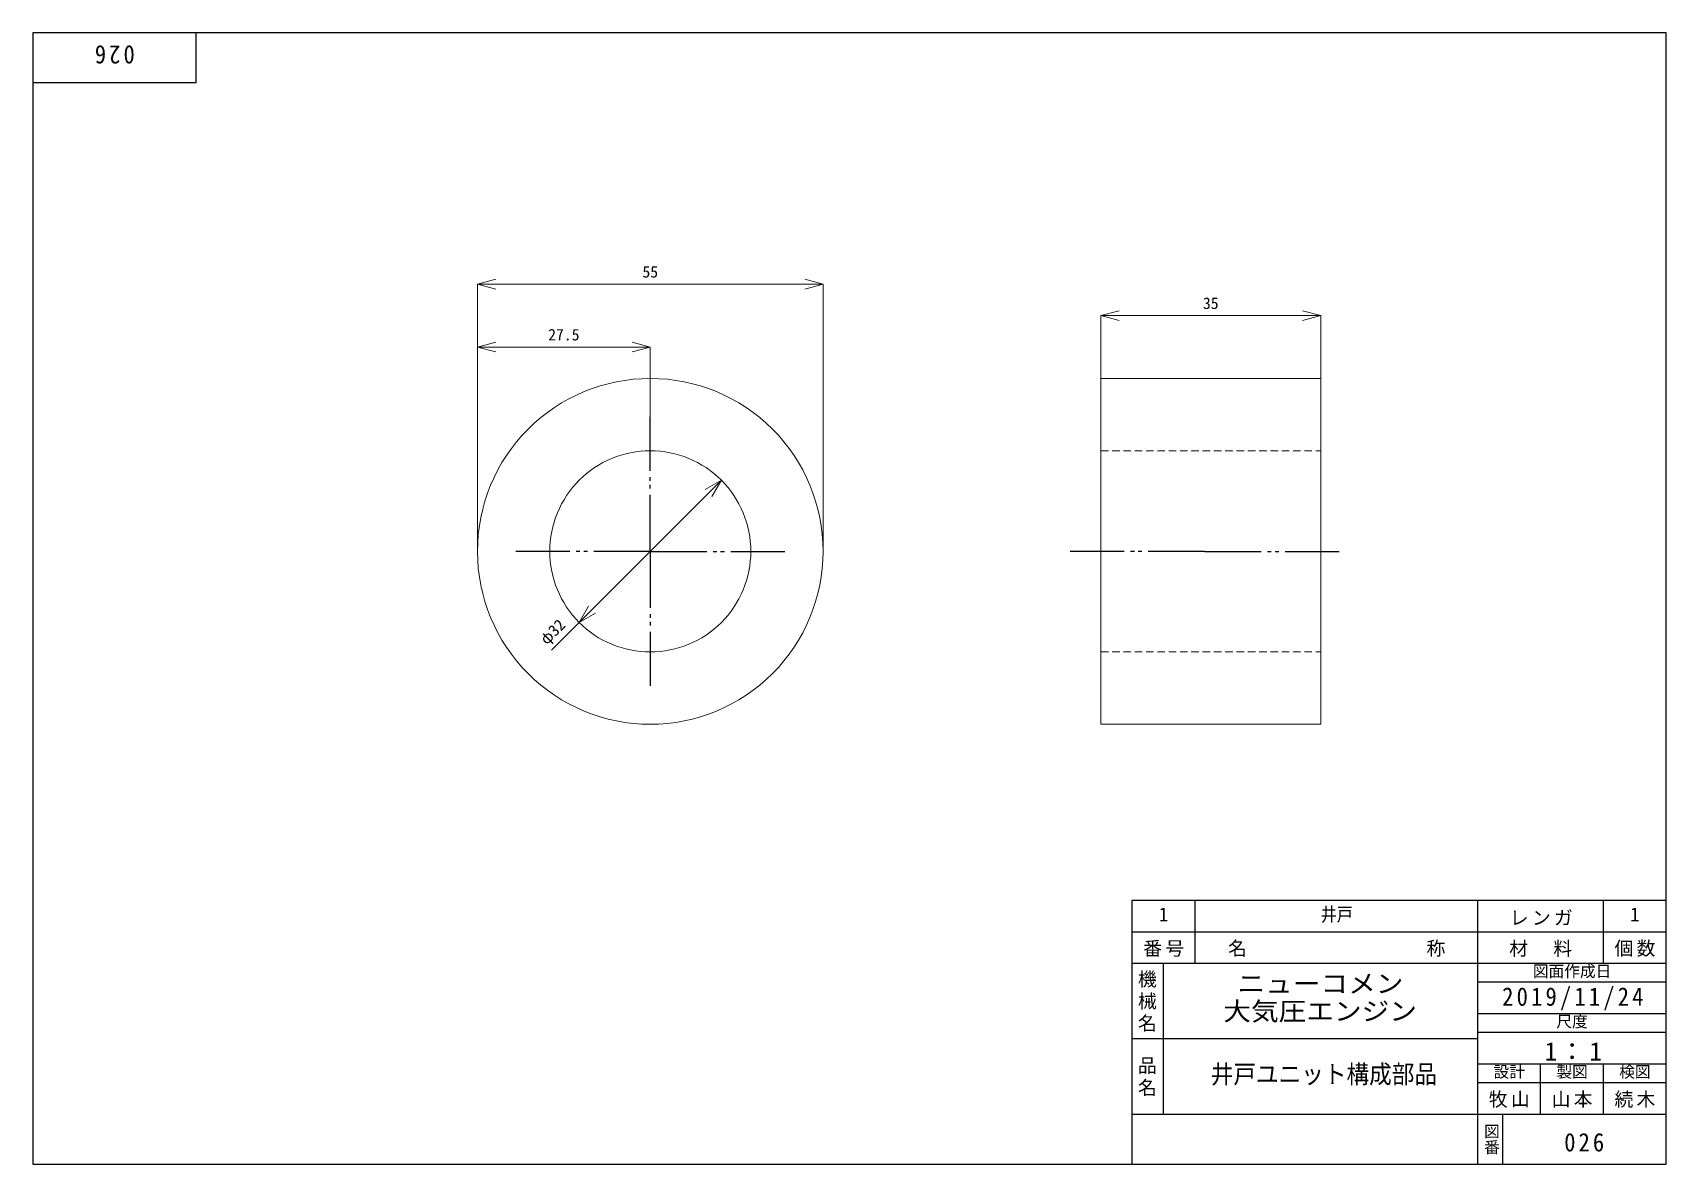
# Model space of a CAD drawing. Units: millimetres at full size, sheet at 1:1. Extents: x -130 to 130, y -94 to 86.
import ezdxf
from ezdxf.enums import TextEntityAlignment as Align

# ---------------------------------------------------------------- set-up
doc = ezdxf.new("R2010")
doc.units = ezdxf.units.MM
doc.linetypes.add('DASHED1', pattern=[1.8, 1.2, -0.6])
doc.linetypes.add('DOUBLE_CHAIN2', pattern=[12.8, 9, -1, 0.6, -0.6, 0.6, -1])
doc.layers.add('0-7_表題欄内文字', color=7, linetype='Continuous')
for name, color, linetype, lineweight in [('0-F_輪郭線・表題欄', 7, 'Continuous', 25), ('1-1_実線', 7, 'Continuous', 18), ('1-2_中央線', 7, 'DOUBLE_CHAIN2', 25), ('1-3_隠れ線', 4, 'DASHED1', 9), ('1-9_寸法線', 4, 'Continuous', 9)]:
    doc.layers.add(name, color=color, linetype=linetype, lineweight=lineweight)
doc.styles.add('@ＭＳ ゴシック', font='')
doc.styles.add('ＭＳ ゴシック', font='')
doc.styles.get('@ＭＳ ゴシック').set_extended_font_data('@MS Gothic')
doc.styles.get('ＭＳ ゴシック').set_extended_font_data('MS Gothic')

msp = doc.modelspace()

# ---------------------------------------------------------------- linework, layer by layer
at = {"layer": '0-F_輪郭線・表題欄'}
for p, q in [((-130, 86.5), (-130, -93.5)), ((130, 86.5), (-130, 86.5)), ((-104, 78.5), (-104, 86.5)), ((130, -93.5), (130, 86.5)), ((-104, 78.5), (-130, 78.5)), ((45, -51.5), (130, -51.5)), ((45, -93.5), (45, -51.5)), ((55, -61.5), (55, -51.5)), ((100, -93.5), (100, -51.5)), ((120, -61.5), (120, -51.5)), ((45, -56.5), (130, -56.5)), ((45, -61.5), (130, -61.5)), ((50, -85.5), (50, -61.5)), ((100, -64.5), (130, -64.5)), ((100, -69.5), (130, -69.5)), ((100, -72.5), (130, -72.5)), ((45, -73.5), (100, -73.5)), ((100, -77.5), (130, -77.5)), ((110, -85.5), (110, -77.5)), ((120, -85.5), (120, -77.5)), ((100, -80.5), (130, -80.5)), ((45, -85.5), (130, -85.5)), ((104, -93.5), (104, -85.5)), ((-130, -93.5), (130, -93.5))]:
    msp.add_line(p, q, dxfattribs=at)
at = {"layer": '1-1_実線'}
for p, q in [((40, 31.5), (75, 31.5)), ((40, 23.445), (40, 31.5)), ((40, 31.5), (75, 31.5)), ((75, 23.445), (75, 31.5)), ((40, 4), (40, 23.445)), ((75, 4), (75, 23.445)), ((40, -15.445), (40, 4)), ((75, -15.445), (75, 4)), ((40, -23.5), (40, -15.445)), ((75, -23.5), (75, -15.445)), ((75, -23.5), (40, -23.5)), ((75, -23.5), (40, -23.5))]:
    msp.add_line(p, q, dxfattribs=at)
for radius, start, end in [(27.5, 90, 135), (27.5, 45, 90), (27.5, 135, 180), (27.5, 0, 45), (16, 90, 135), (16, 45, 90), (16, 135, 180), (16, 0, 45), (27.5, 180, 225), (16, 180, 225), (16, 315, 0), (27.5, 315, 0), (16, 225, 270), (16, 270, 315), (27.5, 225, 270), (27.5, 270, 315)]:
    msp.add_arc((-31.707, 4), radius, start, end, dxfattribs=at)
at = {"layer": '1-2_中央線'}
for p, q in [((-31.707, 4), (-31.707, 25.402)), ((-31.707, 4), (-53.108, 4)), ((-31.707, 4), (-31.707, -17.402)), ((-31.707, 4), (-10.305, 4)), ((56.535, 4), (35.133, 4)), ((56.535, 4), (77.937, 4))]:
    msp.add_line(p, q, dxfattribs=at)
at = {"layer": '1-3_隠れ線'}
for p, q in [((40, 20), (75, 20)), ((40, -12), (75, -12))]:
    msp.add_line(p, q, dxfattribs=at)
at = {"layer": '1-9_寸法線'}
for p, q in [((-59.207, 46.5), (-56.309, 47.276)), ((-4.207, 46.5), (-7.104, 47.276)), ((-59.207, 46.5), (-56.309, 45.724)), ((-59.207, 46.5), (-4.207, 46.5)), ((-59.207, 46.5), (-59.207, 4)), ((-4.207, 46.5), (-7.104, 45.724)), ((-4.207, 46.5), (-4.207, 4)), ((40, 41.5), (42.898, 42.276)), ((75, 41.5), (72.102, 42.276)), ((40, 41.5), (42.898, 40.724)), ((40, 41.5), (75, 41.5)), ((40, 41.5), (40, 31.5)), ((75, 41.5), (72.102, 40.724)), ((75, 41.5), (75, 31.5)), ((-59.207, 36.5), (-56.309, 37.276)), ((-59.207, 36.5), (-56.309, 35.724)), ((-59.207, 36.5), (-59.207, 31.5)), ((-59.207, 36.5), (-31.707, 36.5)), ((-31.707, 36.5), (-34.604, 37.276)), ((-31.707, 36.5), (-34.604, 35.724)), ((-31.707, 36.5), (-31.707, 25.402)), ((-20.393, 15.314), (-43.02, -7.314)), ((-20.393, 15.314), (-22.991, 13.814)), ((-20.393, 15.314), (-21.893, 12.716)), ((-43.02, -7.314), (-41.52, -4.716)), ((-43.02, -7.314), (-47.44, -11.733)), ((-43.02, -7.314), (-40.422, -5.814))]:
    msp.add_line(p, q, dxfattribs=at)

# ---------------------------------------------------------------- texts
at = {"layer": '0-7_表題欄内文字', "style": 'ＭＳ ゴシック'}
for p in [(49.25, -55.5), (124.25, -55.5)]:
    msp.add_text('1', height=2.199, dxfattribs=at).set_placement(p, align=Align.BOTTOM_LEFT)
for s, height, width, p in [('井戸', 2.199, 0.85, (75, -55.5)), ('ニューコメン', 2.933, 1.1, (61.75, -67.096)), ('大気圧エンジン', 2.933, 1.1, (59.5, -71.499)), ('井戸ユニット構成部品', 2.933, 0.9, (57.5, -81.5))]:
    msp.add_text(s, height=height, dxfattribs=dict(at, width=width)).set_placement(p, align=Align.BOTTOM_LEFT)
at = {"layer": '0-7_表題欄内文字', "color": 4, "style": 'ＭＳ ゴシック'}
for s, p in [('図面作成日', (108.75, -64.25)), ('尺度', (112.5, -72.25)), ('設計', (102.5, -80.25)), ('製図', (112.5, -80.25)), ('検図', (122.5, -80.25))]:
    msp.add_text(s, height=1.833, dxfattribs=at).set_placement(p, align=Align.BOTTOM_LEFT)
at = {"layer": '0-7_表題欄内文字', "color": 4, "style": '@ＭＳ ゴシック'}
msp.add_text('図番', height=1.833, rotation=270, dxfattribs=at).set_placement((100.75, -87), align=Align.BOTTOM_LEFT)
at = {"layer": '0-7_表題欄内文字', "attachment_point": 7}
for s, insert, char_height, rotation, style in [('\\T1.27;\\W0.9;026', (-113.75, 84.5), 2.933, 180, 'ＭＳ ゴシック'), ('\\T1.17;機械名', (46, -62.5), 2.199, 270, '@ＭＳ ゴシック'), ('\\T1.17;品名', (46, -76.25), 2.199, 270, '@ＭＳ ゴシック')]:
    msp.add_mtext(s, dxfattribs=dict(at, insert=insert, char_height=char_height, rotation=rotation, style=style))
at = {"layer": '0-7_表題欄内文字', "attachment_point": 7, "style": 'ＭＳ ゴシック'}
for s, insert, char_height in [('\\T1.17;レンガ', (105.091, -55.5), 2.199), ('\\T1.17;番号', (46.75, -60.5), 2.199), ('\\T1.17;名\u3000\u3000\u3000\u3000\u3000\u3000\u3000\u3000称', (60.25, -60.5), 2.199), ('\\T1.17;材\u3000料', (105, -60.5), 2.199), ('\\T1.17;個数', (121.75, -60.5), 2.199), ('\\T1.28;\\W0.9;2019/11/24', (103.875, -69), 2.933), ('\\T1.19;1：1', (110.625, -77), 2.933), ('\\T1.17;牧山', (101.75, -84.5), 2.199), ('\\T1.17;山本', (111.75, -84.5), 2.199), ('\\T1.17;続木', (121.75, -84.5), 2.199), ('\\T1.27;\\W0.9;026', (113.75, -91.5), 2.933)]:
    msp.add_mtext(s, dxfattribs=dict(at, insert=insert, char_height=char_height))
at = {"layer": '1-9_寸法線', "style": 'ＭＳ ゴシック'}
for s, p in [('55', (-32.957, 47)), ('35', (56.25, 42)), ('27.5', (-47.957, 37))]:
    msp.add_text(s, height=1.833, dxfattribs=at).set_placement(p, align=Align.BOTTOM_LEFT)
msp.add_text('φ32', height=1.833, rotation=45, dxfattribs=at).set_placement((-47.793, -11.38), align=Align.BOTTOM_LEFT)

doc.saveas('drawing.dxf')
